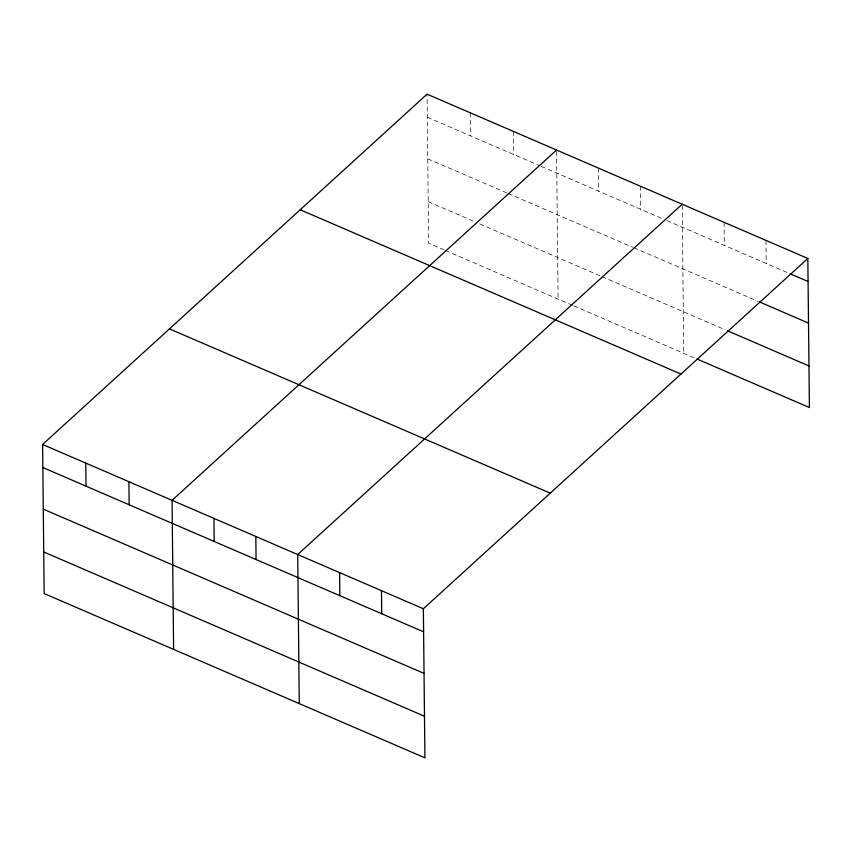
<?xml version="1.0" encoding="UTF-8"?>
<svg xmlns="http://www.w3.org/2000/svg" width="852" height="852" viewBox="0 0 852 852"><rect width="100%" height="100%" fill="white"/><g stroke="black" fill="none" stroke-linecap="round" stroke-linejoin="round"><path stroke-width="0.64" stroke-dasharray="4.26 3.19" d="M427.321 117.235L539.998 165.852M541.201 166.364L662.089 218.527M666.871 220.593L787.738 272.736M427.757 158.823L506.865 192.957M508.069 193.468L632.61 247.208M633.803 247.719L758.259 301.416M428.205 201.668L474.958 221.829M479.751 223.906L599.552 275.59M601.938 276.623L725.201 329.799M444.222 249.966L428.641 243.246L427.076 94.167M445.426 250.488L572.459 305.304M573.652 305.815L695.711 358.479M765.959 240.381L766.193 263.449M724.072 222.308L724.317 245.376M682.207 205.524L683.751 353.314M640.31 186.173L640.544 209.23M598.423 168.1L598.658 191.167M556.548 151.305L558.103 299.105M513.383 131.41L513.628 154.478M470.229 112.794L470.474 135.851"/><path stroke-width="1.28" d="M807.834 258.454L423.359 608.754L424.924 757.833L44.166 593.546L42.6 444.467L427.076 94.167L807.834 258.454L809.4 407.533L696.915 358.99M556.537 150.027L172.061 500.326L173.616 649.405M682.186 204.235L297.71 554.535L299.265 703.614M790.134 273.769L808.079 281.522M759.452 301.928L808.516 323.1M727.587 330.832L808.963 365.945M300.202 209.773L680.961 374.049M169.473 328.872L550.232 493.148M42.6 444.467L423.359 608.754M42.845 467.535L423.604 631.822M43.282 509.123L424.04 673.399M43.729 551.968L424.488 716.244M381.472 590.681L381.717 613.749M339.597 572.608L339.831 595.676M255.824 536.472L256.069 559.53M213.937 518.399L214.182 541.467M128.908 481.71L129.142 504.778M85.754 463.094L85.999 486.151"/></g></svg>
